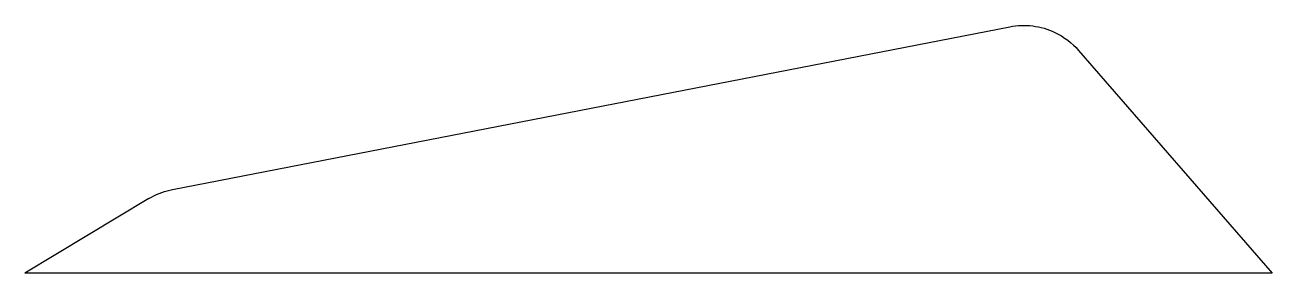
# Model space of a CAD drawing. Header units: millimetres. Extents: x 1410.4 to 1492.6, y -35.9 to -19.6.
import ezdxf

# ---------------------------------------------------------------- set-up
doc = ezdxf.new("R2010")
doc.units = ezdxf.units.MM
doc.layers.get('0').update_dxf_attribs({"linetype": 'CONTINUOUS'})

msp = doc.modelspace()

# ---------------------------------------------------------------- linework, layer by layer
for p, q in [((1420.113, -30.412), (1475.312, -19.683)), ((1479.85, -21.246), (1492.606, -35.919)), ((1418.557, -31.01), (1410.386, -35.919)), ((1492.606, -35.919), (1410.386, -35.919))]:
    msp.add_line(p, q)
for points, knots in [([(1475.312, -19.683), (1475.812, -19.586), (1476.327, -19.569), (1477.337, -19.697), (1477.832, -19.842), (1478.885, -20.344), (1479.419, -20.75), (1479.85, -21.246)], [-53.0298611, -53.0298611, -53.0298611, -53.0298611, -52.8548881, -52.8548881, -52.6799151, -52.6799151, -52.4540168, -52.4540168, -52.4540168, -52.4540168]), ([(1418.557, -31.01), (1418.985, -30.752), (1419.454, -30.562), (1419.998, -30.436), (1420.056, -30.424), (1420.113, -30.412)], [-58.8449518, -58.8449518, -58.8449518, -58.8449518, -58.6731001, -58.6731001, -58.6529731, -58.6529731, -58.6529731, -58.6529731])]:
    msp.add_open_spline(points, degree=3, knots=knots)

doc.saveas('drawing.dxf')
